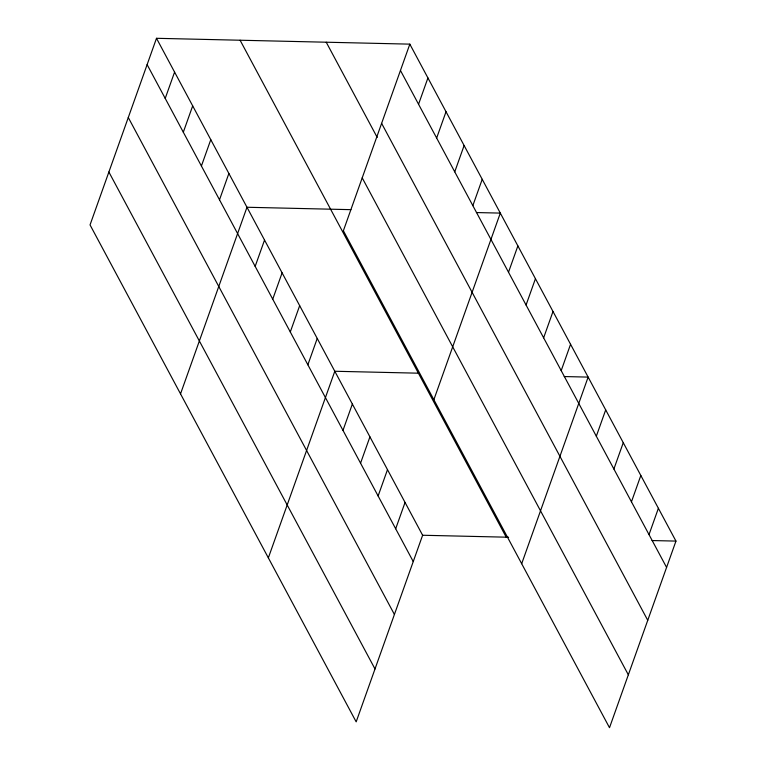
<?xml version="1.0" encoding="UTF-8"?>
<svg xmlns="http://www.w3.org/2000/svg" width="766" height="766" viewBox="0 0 766 766"><rect width="100%" height="100%" fill="white"/><g stroke="black" fill="none" stroke-linecap="round" stroke-linejoin="round"><path stroke-width="1.15" d="M156.494 38.3L90.043 224.907L356.171 721.859L422.621 535.252L156.494 38.3L409.829 44.141L675.957 541.093L609.506 727.7L343.379 230.748L409.829 44.141M165.217 98.412L174.591 72.09M183.313 132.202L192.687 105.89M201.41 166.002L210.784 139.68M219.507 199.792L228.881 173.47M180.527 393.868L246.978 207.26L350.914 209.664M255.164 266.386L264.538 240.064M272.734 299.18L282.108 272.859M290.295 331.975L299.669 305.663M307.865 364.779L317.229 338.457M418.552 104.253L427.926 77.931M268.349 557.868L334.799 371.261L418.399 373.186M436.649 138.043L446.023 111.731M342.986 430.377L352.36 404.055M454.745 171.843L464.119 145.521M360.556 463.171L369.93 436.859M472.842 205.633L482.216 179.311M378.117 495.975L387.491 469.654M433.862 399.708L500.313 213.101L476.423 212.555M395.687 528.77L405.051 502.448M508.509 272.227L517.873 245.905M526.07 305.021L535.444 278.7M543.63 337.825L553.004 311.503M561.2 370.62L570.565 344.298M521.684 563.709L588.135 377.102L564.245 376.546M596.321 436.218L605.695 409.896M613.892 469.012L623.265 442.7M631.452 501.816L640.826 475.495M649.022 534.611L658.387 508.298M422.621 535.252L508.614 537.234M652.067 540.547L675.957 541.093M400.455 70.462L666.583 567.415M381.621 123.355L647.749 620.307M326.23 42.216L377.226 137.449M362.213 177.856L628.34 674.808M240.093 40.225L506.221 537.177M147.12 64.622L413.247 561.574M128.286 117.514L394.413 614.466M108.877 172.015L375.005 668.967"/></g></svg>
